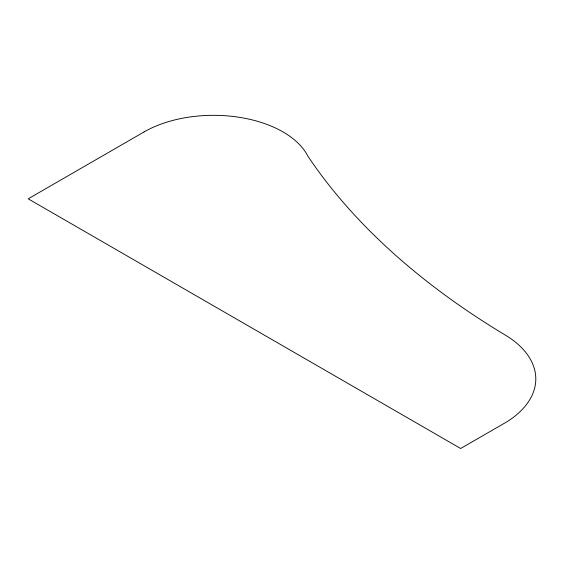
<?xml version="1.0" encoding="UTF-8"?>
<svg xmlns="http://www.w3.org/2000/svg" width="564" height="564" viewBox="0 0 564 564"><rect width="100%" height="100%" fill="white"/><g stroke="black" fill="none" stroke-linecap="round" stroke-linejoin="round"><path stroke-width="0.85" d="M144.039 131.948L28.2 198.824L460.661 448.5L506.994 421.752A109.909 63.457 0 0 0 507.304 336.292A933.498 538.951 0 0 1 307.944 156.277A98.291 56.745 0 0 0 144.039 131.948"/></g></svg>
